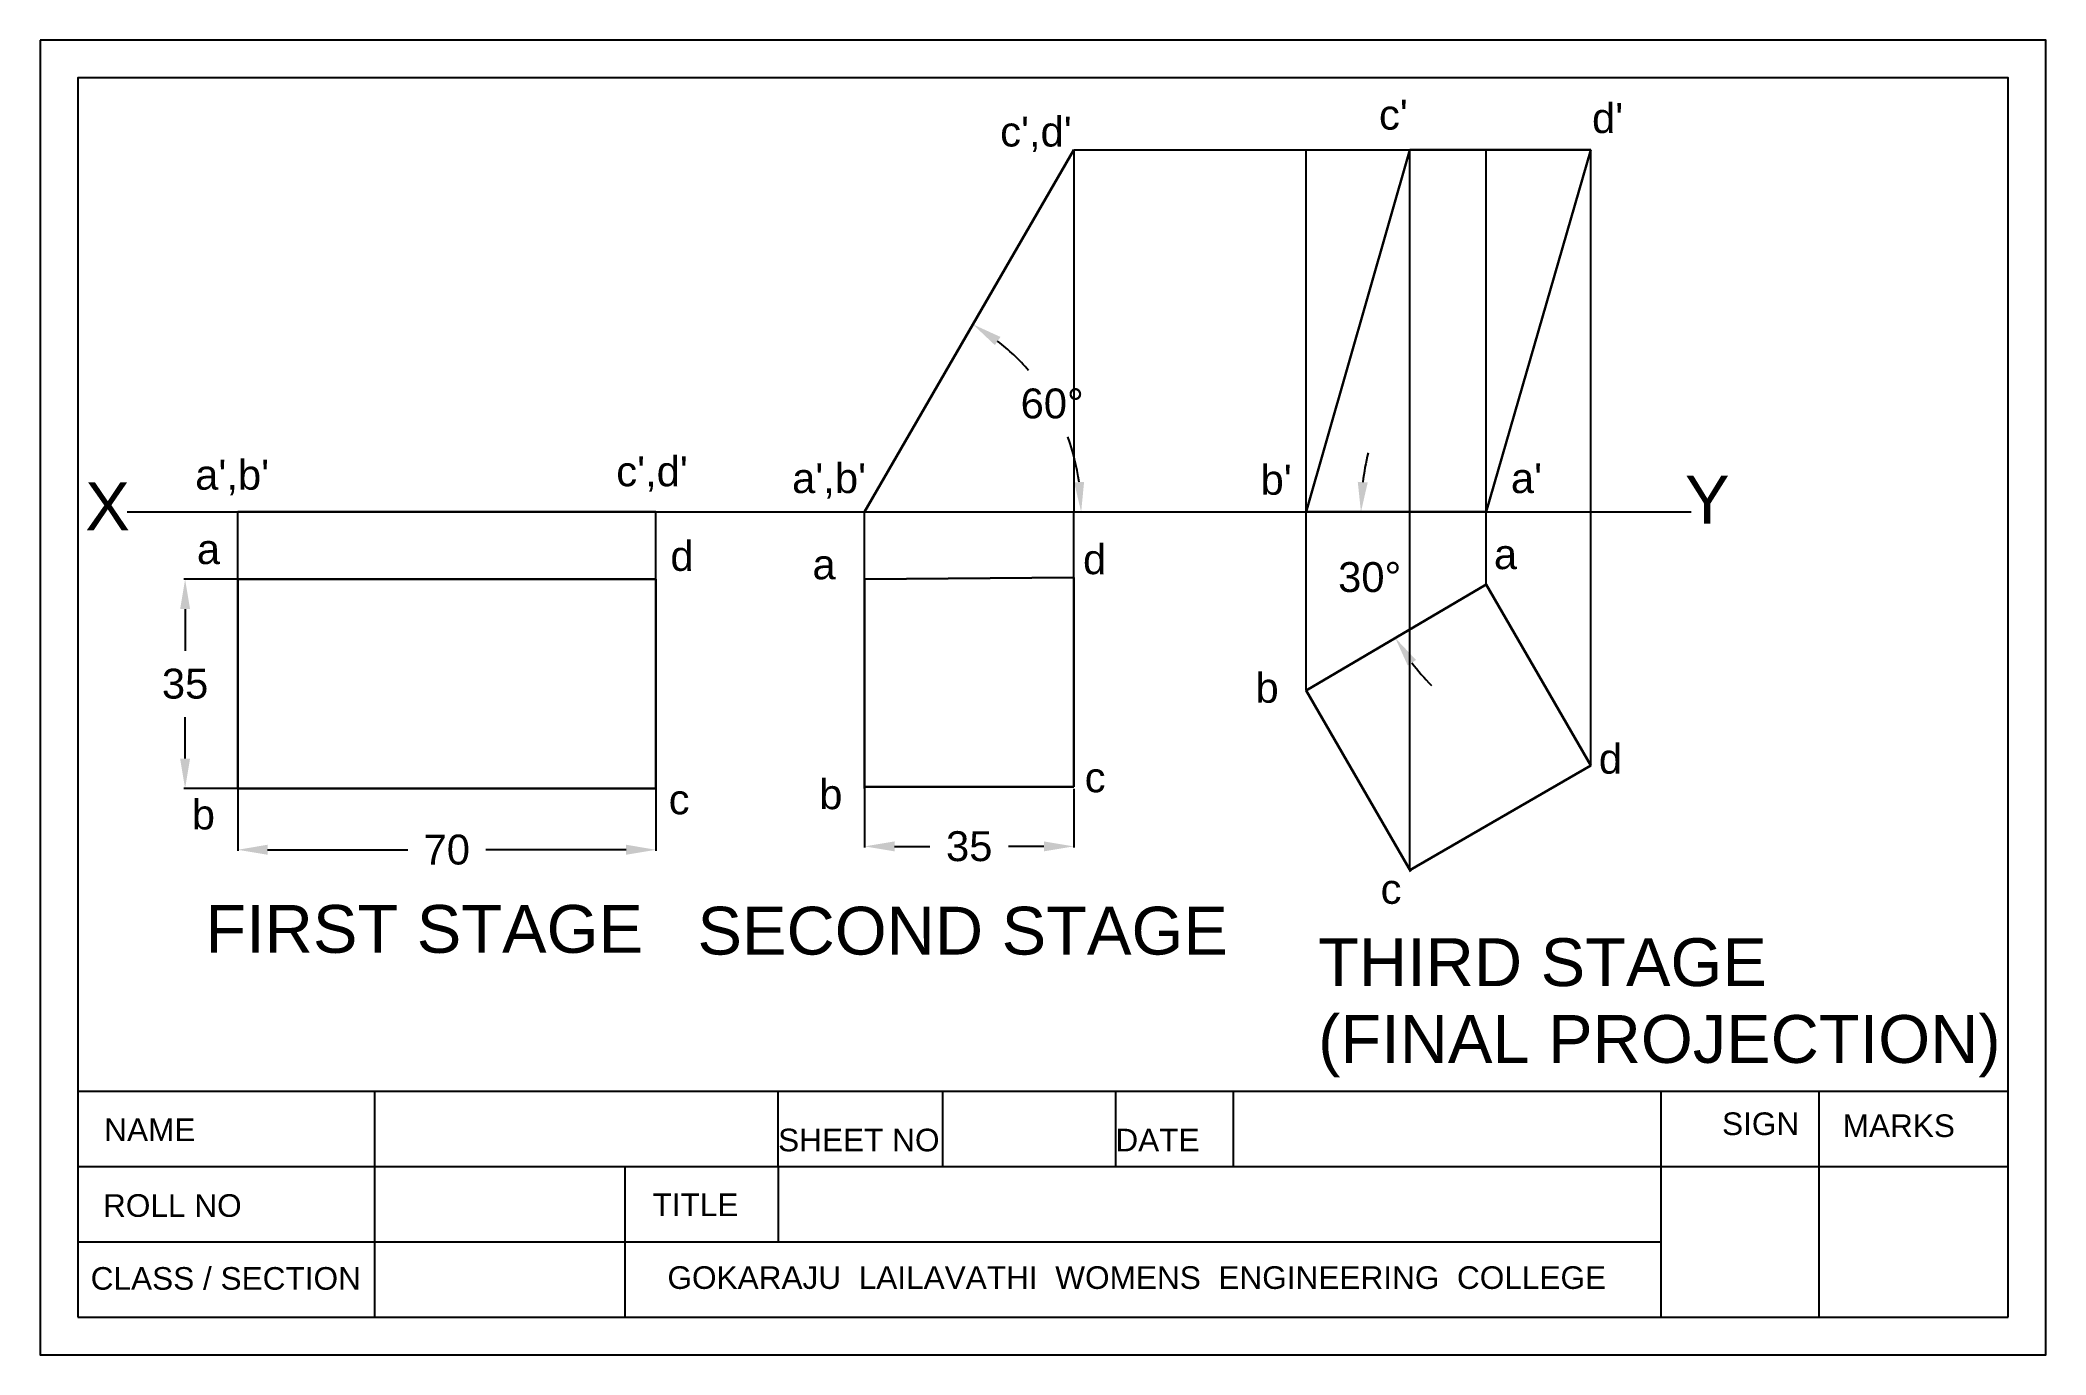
# Model space of a CAD drawing. Header units: millimetres. Extents: x 0 to 266, y 0 to 174.
import ezdxf

# ---------------------------------------------------------------- set-up
doc = ezdxf.new("R2010")
doc.units = ezdxf.units.MM
doc.header["$MEASUREMENT"] = 0
doc.styles.get("Standard").update_dxf_attribs({"font": 'arial.ttf'})
doc.dimstyles.get("Standard").update_dxf_attribs({"dimtxt": 5, "dimasz": 5, "dimexe": 0.18, "dimexo": 0.0625, "dimgap": 3, "dimtad": 0, "dimtih": 1, "dimtoh": 1, "dimdec": 0, "dimzin": 0, "dimdsep": 46, "dimtxsty": 'Standard', "dimcen": 0.09, "dimadec": 0, "dimazin": 0, "dimtfac": 1, "dimtdec": 0, "dimtofl": 0, "dimtmove": 0, "dimatfit": 3, "dimfxl": 1, "dimtolj": 1, "dimtzin": 0, "dimarcsym": 0})

# ---------------------------------------------------------------- blocks, each defined once
blk = doc.blocks.new('*D6')
at = {"color": 0, "lineweight": -2, "transparency": 16777216}
for start, end in [(40.7828, 52.0903), (7.9097, 20.2921)]:
    blk.add_arc((109.42, 111.81), 28.74, start, end, dxfattribs=at)
at = {"color": 0, "transparency": 16777216}
for points in [[(126.71, 133.94), (127.45, 135.03), (123.79, 136.7)], [(138.55, 115.81), (137.23, 115.72), (138.16, 111.81)]]:
    blk.add_solid(points, dxfattribs=at)
at = {"layer": 'Defpoints', "color": 0, "transparency": 16777216}
for p in [(137.17, 159.87), (136.43, 121.64), (11.54, 111.81), (109.42, 111.81), (219.12, 111.81)]:
    blk.add_point(p, dxfattribs=at)
at = {"color": 0, "transparency": 16777216, "insert": (134.31, 126.18), "char_height": 3.964, "attachment_point": 5}
blk.add_mtext('\\A1;60°', dxfattribs=at)
blk = doc.blocks.new('*D7')
at = {"color": 0, "lineweight": -2, "transparency": 16777216}
for start, end in [(166.2075, 173.1037), (217.3634, 224.2597)]:
    blk.add_arc((208.25, 111.81), 32.96, start, end, dxfattribs=at)
at = {"color": 0, "transparency": 16777216}
for points in [[(176.19, 115.73), (174.87, 115.81), (175.29, 111.81)], [(181.5, 91.44), (182.6, 92.18), (179.84, 95.1)]]:
    blk.add_solid(points, dxfattribs=at)
at = {"layer": 'Defpoints', "color": 0, "transparency": 16777216}
for p in [(168.01, 111.81), (191.93, 111.81), (175.81, 106), (191.93, 102.21), (168.01, 88.14)]:
    blk.add_point(p, dxfattribs=at)
at = {"color": 0, "transparency": 16777216, "insert": (176.45, 103.15), "char_height": 3.964, "attachment_point": 5}
blk.add_mtext('\\A1;30°', dxfattribs=at)
blk = doc.blocks.new('*D8')
at = {"color": 0, "lineweight": -2, "transparency": 16777216}
for p, q in [((26.23, 75.09), (26.23, 66.86)), ((81.72, 75.09), (81.72, 66.86)), ((30.19, 67), (48.78, 67)), ((77.76, 67), (59.17, 67))]:
    blk.add_line(p, q, dxfattribs=at)
at = {"color": 0, "transparency": 16777216}
for points in [[(30.19, 67.67), (30.19, 66.34), (26.23, 67)], [(77.76, 67.67), (77.76, 66.34), (81.72, 67)]]:
    blk.add_solid(points, dxfattribs=at)
at = {"layer": 'Defpoints', "color": 0, "transparency": 16777216}
for p in [(26.23, 75.14), (81.72, 75.14), (81.72, 67)]:
    blk.add_point(p, dxfattribs=at)
at = {"color": 0, "transparency": 16777216, "insert": (53.97, 67), "char_height": 3.964, "attachment_point": 5}
blk.add_mtext('\\A1;70', dxfattribs=at)
blk = doc.blocks.new('*D9')
at = {"color": 0, "lineweight": -2, "transparency": 16777216}
for p, q in [((109.42, 75.09), (109.42, 67.31)), ((137.17, 75.09), (137.17, 67.31)), ((113.39, 67.45), (118.07, 67.45)), ((133.21, 67.45), (128.53, 67.45))]:
    blk.add_line(p, q, dxfattribs=at)
at = {"color": 0, "transparency": 16777216}
for points in [[(113.39, 68.11), (113.39, 66.79), (109.42, 67.45)], [(133.21, 68.11), (133.21, 66.79), (137.17, 67.45)]]:
    blk.add_solid(points, dxfattribs=at)
at = {"layer": 'Defpoints', "color": 0, "transparency": 16777216}
for p in [(109.42, 75.14), (137.17, 75.14), (137.17, 67.45)]:
    blk.add_point(p, dxfattribs=at)
at = {"color": 0, "transparency": 16777216, "insert": (123.3, 67.45), "char_height": 3.964, "attachment_point": 5}
blk.add_mtext('\\A1;35', dxfattribs=at)
blk = doc.blocks.new('*D10')
at = {"color": 0, "lineweight": -2, "transparency": 16777216}
for p, q in [((26.18, 102.88), (19.09, 102.88)), ((19.24, 98.92), (19.24, 93.41)), ((19.24, 79.1), (19.24, 84.61)), ((26.18, 75.14), (19.09, 75.14))]:
    blk.add_line(p, q, dxfattribs=at)
at = {"color": 0, "transparency": 16777216}
for points in [[(18.58, 98.92), (19.9, 98.92), (19.24, 102.88)], [(18.58, 79.1), (19.9, 79.1), (19.24, 75.14)]]:
    blk.add_solid(points, dxfattribs=at)
at = {"layer": 'Defpoints', "color": 0, "transparency": 16777216}
for p in [(26.23, 102.88), (19.24, 75.14), (26.23, 75.14)]:
    blk.add_point(p, dxfattribs=at)
at = {"color": 0, "transparency": 16777216, "insert": (19.24, 89.01), "char_height": 3.964, "attachment_point": 5}
blk.add_mtext('\\A1;35', dxfattribs=at)
blk = doc.blocks.new('GOKARAJU3')
for p, q in [((5, 169.4), (5, 5)), ((261.19, 169.4), (5, 169.4)), ((261.19, 5), (261.19, 169.4)), ((5, 35), (261.19, 35)), ((44.39, 35), (44.39, 5)), ((97.94, 25), (97.94, 35)), ((119.76, 35), (119.76, 25)), ((142.7, 35), (142.7, 25)), ((158.32, 35), (158.32, 25)), ((215.08, 35), (215.08, 5)), ((236.07, 35), (236.07, 5)), ((5, 25), (261.19, 25)), ((77.59, 25), (77.59, 5)), ((97.94, 25), (97.94, 15)), ((5, 15), (215.08, 15)), ((5, 5), (261.19, 5))]:
    blk.add_line(p, q)
blk.add_lwpolyline([(0, 174.4), (0, 0), (266.19, 0), (266.19, 174.4)], close=True)
at = {"char_height": 3}
for s, width, insert, attachment_point in [('SIGN', 10.7612, (223.21, 32.16), 1), ('MARKS', 16.273, (239.22, 31.9), 1), ('NAME', 15.9424, (8.51, 31.36), 1), ('SHEET NO', 21.0026, (97.94, 30), 1), ('DATE', 14.9315, (142.7, 30), 1), ('ROLL NO', 20.6744, (8.35, 21.31), 1), ('TITLE', 14.1732, (81.27, 21.41), 1), ('CLASS / SECTION', 35.77, (6.71, 11.64), 1), ('GOKARAJU  LAILAVATHI  WOMENS  ENGINEERING  COLLEGE', 147.5066, (145.54, 10.23), 5)]:
    blk.add_mtext_dynamic_manual_height_columns(s, width=width, gutter_width=15, heights=[0], dxfattribs=dict(at, insert=insert, attachment_point=attachment_point))

msp = doc.modelspace()

# ---------------------------------------------------------------- linework, layer by layer
at = {"lineweight": 30}
for p, q in [((109.42, 111.81), (137.17, 159.87)), ((168.01, 111.81), (181.78, 159.87)), ((181.78, 159.87), (205.81, 159.87)), ((205.81, 159.87), (191.93, 111.81)), ((26.23, 111.81), (81.72, 111.81)), ((191.93, 111.81), (168.01, 111.81)), ((109.42, 102.88), (137.17, 103.11)), ((109.42, 102.88), (109.42, 75.14)), ((137.17, 103.11), (137.17, 75.36)), ((168.01, 88.14), (191.93, 102.21)), ((191.93, 102.21), (205.81, 78.18)), ((168.01, 88.14), (181.89, 64.11)), ((205.81, 78.18), (181.78, 64.31)), ((137.17, 75.36), (109.42, 75.36))]:
    msp.add_line(p, q, dxfattribs=at)
for p, q in [((137.17, 159.87), (137.17, 111.81)), ((137.17, 159.87), (205.81, 159.87)), ((168.01, 88.14), (168.01, 159.87)), ((181.78, 64.31), (181.78, 159.87)), ((191.93, 102.21), (191.93, 159.87)), ((205.81, 78.18), (205.81, 159.87)), ((11.54, 111.81), (219.12, 111.81)), ((26.23, 102.88), (26.23, 111.81)), ((81.72, 102.88), (81.72, 111.81)), ((109.42, 102.88), (109.42, 111.81)), ((137.17, 103.11), (137.17, 111.81))]:
    msp.add_line(p, q)
at = {"linetype": 'Continuous'}
msp.add_lwpolyline([(5, 35), (261.19, 35), (261.19, 169.4), (5, 169.4)], close=True, dxfattribs=at)
at = {"lineweight": 30}
msp.add_lwpolyline([(26.23, 75.14), (81.72, 75.14), (81.72, 102.88), (26.23, 102.88)], close=True, dxfattribs=at)

# ---------------------------------------------------------------- block references
msp.add_blockref('GOKARAJU3', (0, 0))

# ---------------------------------------------------------------- texts
for s, height, p in [("c'", 3.964, (177.68, 162.53)), ("d'", 3.964, (205.96, 162.08)), ("c',d'", 3.964, (127.41, 160.29)), ("a',b'", 3.964, (20.58, 114.77)), ("c',d'", 3.964, (76.46, 115.22)), ("a',b'", 3.964, (99.8, 114.32)), ("b'", 3.964, (161.97, 114.1)), ("a'", 3.964, (195.19, 114.32)), ('X', 6.34, (6, 109.39)), ('Y', 6.34, (218.3, 110.28)), ('a', 3.96, (20.81, 104.9)), ('d', 3.96, (83.65, 104)), ('d', 3.96, (138.41, 103.56)), ('a', 3.96, (192.94, 104.23)), ('a', 3.96, (102.5, 102.88)), ('b', 3.96, (161.3, 86.51)), ('d', 3.96, (206.86, 77.1)), ('c', 3.96, (138.63, 74.63)), ('c', 3.96, (83.42, 71.71)), ('b', 3.96, (103.4, 72.39)), ('b', 3.96, (20.13, 69.7)), ('c', 3.96, (177.9, 59.83)), ('FIRST STAGE', 6.3427, (21.93, 53.33)), ('SECOND STAGE', 6.3427, (87.24, 53.1)), ('THIRD STAGE', 6.3427, (169.61, 48.92)), ('(FINAL PROJECTION)', 6.3427, (169.61, 38.73))]:
    msp.add_text(s, height=height).set_placement(p)

# ---------------------------------------------------------------- dimensions: what is measured, and where the dimension line sits
for base, line1, line2, picture, middle in [((136.43, 121.64), ((11.54, 111.81), (219.12, 111.81)), ((109.42, 111.81), (137.17, 159.87)), '*D6', (134.31, 126.18)), ((175.81, 106), ((168.01, 88.14), (191.93, 102.21)), ((191.93, 111.81), (168.01, 111.81)), '*D7', (176.45, 103.15))]:
    dim = msp.add_angular_dim_2l(base=base, line1=line1, line2=line2, dimstyle='Standard', override={"dimscale": 0.79284, "dimlfac": 1.261289})
    dim.commit()
    dim.dimension.update_dxf_attribs({"geometry": picture, "text_midpoint": middle})
dim = msp.add_linear_dim(base=(19.24, 75.14), p1=(26.23, 102.88), p2=(26.23, 75.14), angle=90, dimstyle='Standard', override={"dimscale": 0.79284, "dimlfac": 1.261289})
dim.commit()
dim.dimension.update_dxf_attribs({"geometry": '*D10', "text_midpoint": (19.24, 89.01)})
for base, p1, p2, picture, middle in [((81.72, 67), (26.23, 75.14), (81.72, 75.14), '*D8', (53.97, 67)), ((137.17, 67.45), (109.42, 75.14), (137.17, 75.14), '*D9', (123.3, 67.45))]:
    dim = msp.add_linear_dim(base=base, p1=p1, p2=p2, dimstyle='Standard', override={"dimscale": 0.79284, "dimlfac": 1.261289})
    dim.commit()
    dim.dimension.update_dxf_attribs({"geometry": picture, "text_midpoint": middle})

doc.saveas('drawing.dxf')
